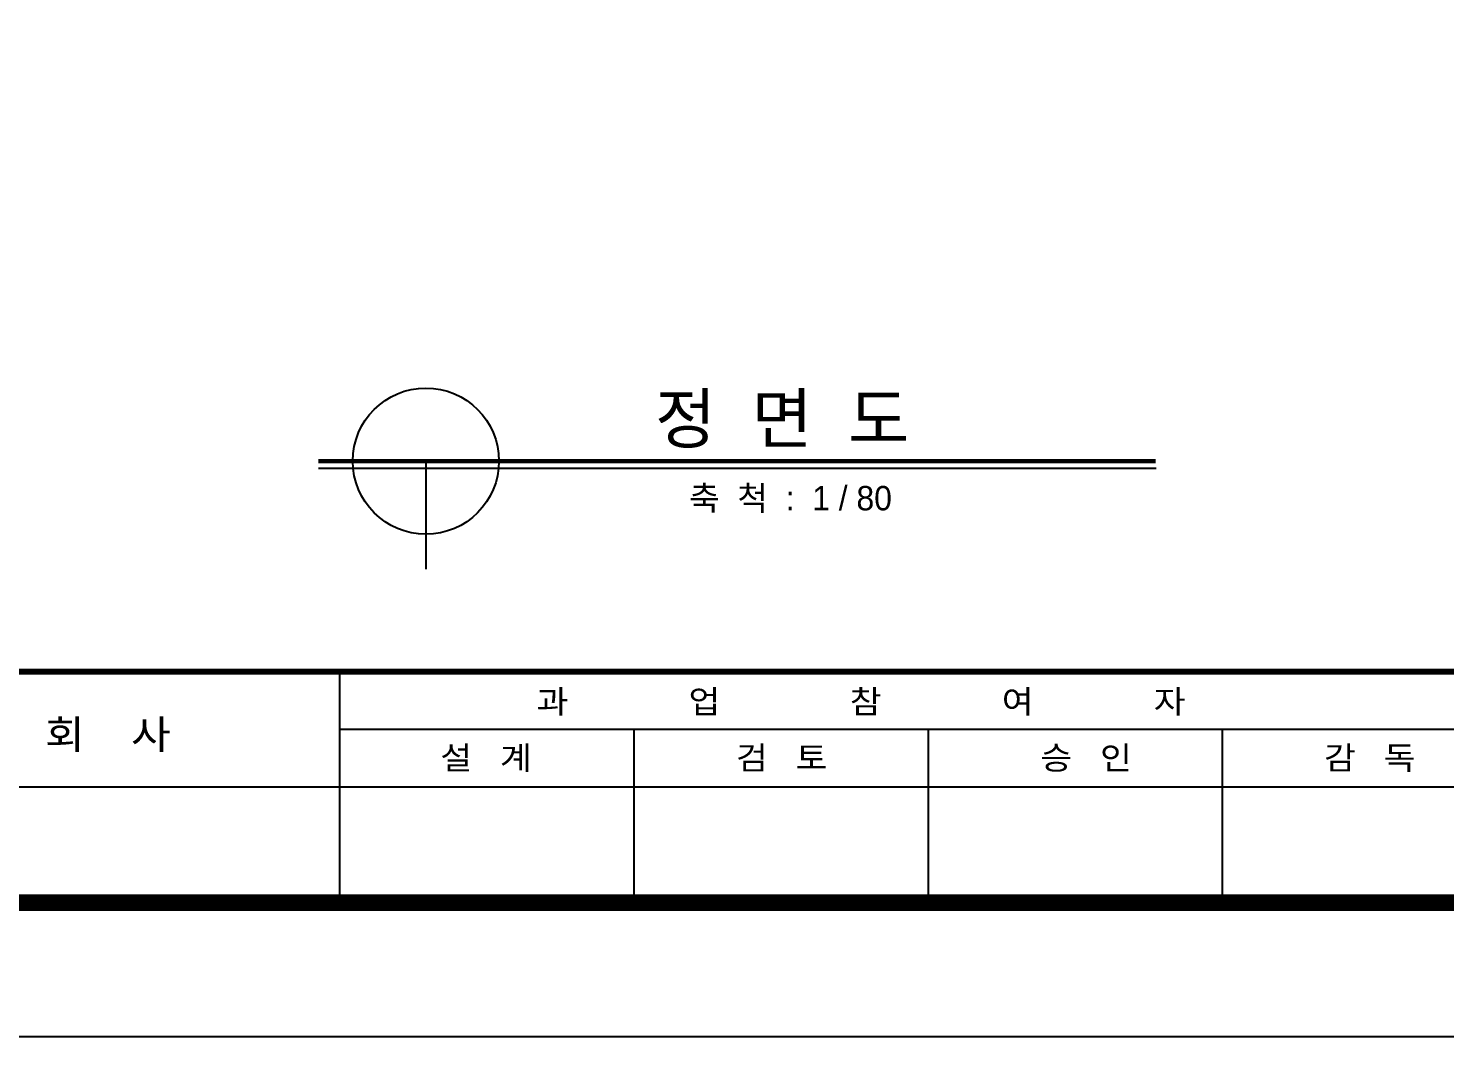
# Model space of a CAD drawing. Extents: x 101185 to 134825, y -129942 to -106182.
# Drawn here: x 113711 to 123013, y -129942 to -123321 of the extents above; entities that cross this region are included whole.
import ezdxf

# ---------------------------------------------------------------- set-up
doc = ezdxf.new("R2010")
doc.units = 0
doc.header["$LTSCALE"] = 50
doc.header["$MEASUREMENT"] = 0
for name, color, linetype in [('COR', 4, 'CONTINUOUS'), ('DIM', 7, 'CONTINUOUS'), ('HAT', 5, 'CONTINUOUS'), ('TEX', 7, 'CONTINUOUS'), ('TEXT', 7, 'CONTINUOUS'), ('WAL', 3, 'CONTINUOUS')]:
    doc.layers.add(name, color=color, linetype=linetype)
doc.styles.add('HY울릉도M', font='HYWULM_0.TTF')
doc.styles.add('title', font='HYWULB_0.TTF', dxfattribs={"width": 0.6})
doc.styles.add('현창', font='HYWULM_0.TTF')

# ---------------------------------------------------------------- blocks, each defined once
blk = doc.blocks.new('20')
at = {"layer": 'COR', "linetype": 'Continuous'}
for p, q in [((262847, -53606), (262847, -57398)), ((282175, -54554), (262847, -54554)), ((308324, -55502), (230424, -55502)), ((308324, -55502), (230424, -55502))]:
    blk.add_line(p, q, dxfattribs=at)
at = {"layer": 'COR'}
for p, q in [((267679, -54554), (267679, -57398)), ((272511, -54554), (272511, -57398)), ((277343, -57398), (277343, -54554))]:
    blk.add_line(p, q, dxfattribs=at)
at = {"layer": 'COR', "linetype": 'Continuous', "const_width": 270}
blk.add_lwpolyline([(230424, -2398), (230424, -57398), (308324, -57398), (308324, -2398)], close=True, dxfattribs=at)
at = {"layer": 'COR', "linetype": 'Continuous', "const_width": 94.8}
blk.add_lwpolyline([(308324, -53606), (230424, -53606)], dxfattribs=at)
at = {"layer": 'HAT'}
blk.add_line((226424, -59598), (310524, -59598), dxfattribs=at)
at = {"layer": 'WAL', "linetype": 'Continuous', "style": 'HY울릉도M', "width": 1.1}
for s, height, p in [('과             업              참             여             자', 379.48, (266081, -54287)), ('용    역    회    사', 474.35, (255184, -54873)), ('설   계', 379.5, (264501, -55211)), ('검   토', 379.5, (269356, -55211)), ('승   인', 379.5, (274355, -55211)), ('감   독', 379.5, (279013, -55211))]:
    blk.add_text(s, height=height, dxfattribs=at).set_placement(p)

msp = doc.modelspace()

# ---------------------------------------------------------------- linework, layer by layer
at = {"layer": 'DIM'}
for p, q in [((115616.7, -126208.4), (121118.3, -126208.4)), ((116321.8, -126162.7), (116321.8, -126871.3))]:
    msp.add_line(p, q, dxfattribs=at)
msp.add_circle((116321.8, -126162.7), 480, dxfattribs=at)
at = {"layer": 'TEX', "const_width": 27.4}
msp.add_lwpolyline([(115615.2, -126162.7), (121115.6, -126162.7)], dxfattribs=at)

# ---------------------------------------------------------------- block references
at = {"layer": 'WAL', "xscale": 0.4000000000232831, "yscale": 0.4000000000232831, "zscale": 0.4000000000000001}
msp.add_blockref('20', (10615.6, -106102.5), dxfattribs=at)

# ---------------------------------------------------------------- texts
at = {"layer": 'TEX', "style": 'title'}
msp.add_text('  정  면  도', height=320, dxfattribs=at).set_placement((117593.4, -126043.2))
at = {"layer": 'TEXT', "style": '현창'}
msp.add_text('축  척  :  1 / 80', height=160, dxfattribs=at).set_placement((118050.1, -126485.9))

doc.saveas('drawing.dxf')
